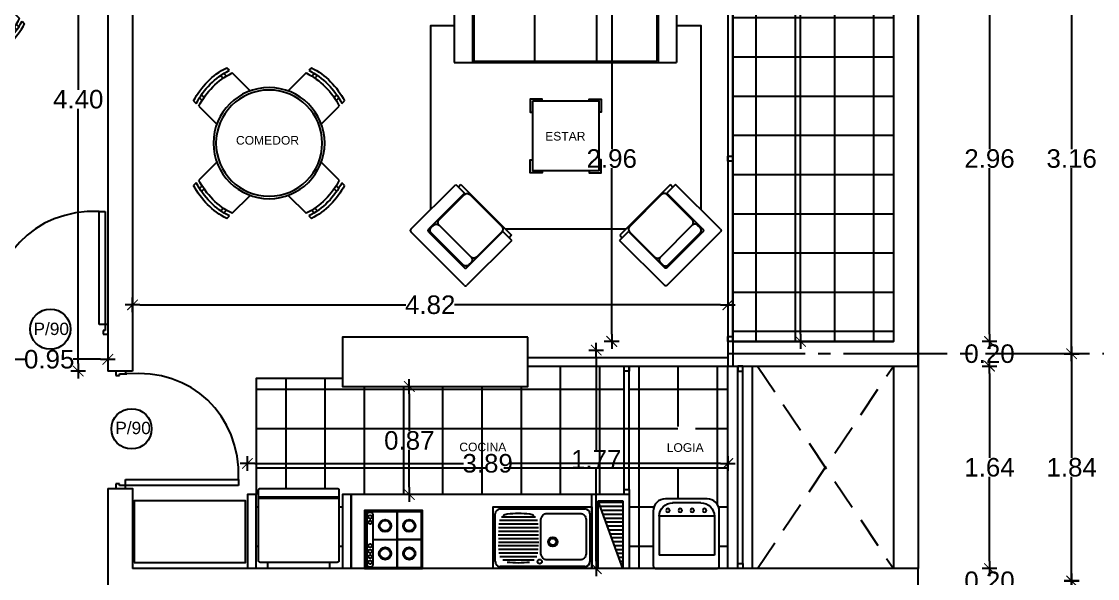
# Model space of a CAD drawing. Header units: millimetres. Extents: x 1217 to 2428, y 234 to 644.
# Drawn here: x 2359.74 to 2368.45, y 482.55 to 487.06 of the extents above; entities that cross this region are included whole.
import ezdxf

# ---------------------------------------------------------------- set-up
doc = ezdxf.new("R2010")
doc.units = ezdxf.units.MM
doc.linetypes.add('ACAD_ISO04W100', pattern=[30, 24, -3, 0, -3])
doc.linetypes.add('HIDDEN2', pattern=[0.1875, 0.125, -0.0625])
doc.layers.get('0').update_dxf_attribs({"lineweight": 5})
for name, color, linetype in [('0.1', 251, 'Continuous'), ('0.2', 2, 'Continuous'), ('0.3', 6, 'Continuous'), ('ARTEFACTOS', 4, 'Continuous'), ('COTAS', 252, 'Continuous'), ('COTAS INTERIORES', 3, 'Continuous'), ('Ejes', 8, 'Continuous'), ('Muebles', 8, 'Continuous'), ('MURO', 5, 'Continuous'), ('muros', 7, 'Continuous'), ('PUERTAS', 2, 'Continuous'), ('SHAFT', 3, 'Continuous'), ('SUPF', 171, 'Continuous'), ('Tabiques', 4, 'Continuous'), ('Texto', 1, 'Continuous')]:
    doc.layers.add(name, color=color, linetype=linetype)
doc.styles.add('INTERARQ', font='arial.ttf')
doc.styles.get("Standard").update_dxf_attribs({"font": 'arial.ttf'})
doc.dimstyles.new('ESCALA_1-50', dxfattribs={"dimtxt": 0.15, "dimasz": 0.06, "dimexe": 0.18, "dimexo": 0.0625, "dimgap": 0, "dimtad": 0, "dimtih": 1, "dimtoh": 1, "dimzin": 0, "dimdsep": 46, "dimtxsty": 'INTERARQ', "dimblk": 'DIMTICK', "dimcen": 0, "dimse1": 1, "dimse2": 1, "dimclrd": 256, "dimclre": 1, "dimclrt": 2, "dimadec": 0, "dimazin": 0, "dimtfac": 4.5, "dimtofl": 0, "dimtmove": 2, "dimatfit": 3, "dimldrblk": 'DIMTICK', "dimfxl": 1, "dimtolj": 1, "dimtzin": 0, "dimarcsym": 0})

# ---------------------------------------------------------------- blocks, each defined once
blk = doc.blocks.new('com')
at = {"layer": '0.1'}
for p, q in [((-0.3421, 0.6108), (-0.3209, 0.5896)), ((0.3209, 0.5896), (0.3421, 0.6108)), ((-0.3917, 0.5473), (-0.3705, 0.526)), ((-0.3449, 0.5429), (-0.3661, 0.5641)), ((-0.2997, 0.5684), (-0.1541, 0.4228)), ((0.1541, 0.4228), (0.2997, 0.5684)), ((0.3449, 0.5429), (0.3661, 0.5641)), ((0.3917, 0.5473), (0.3705, 0.526)), ((-0.5429, 0.3449), (-0.5641, 0.3661)), ((-0.5473, 0.3917), (-0.526, 0.3705)), ((0.5473, 0.3917), (0.526, 0.3705)), ((0.5429, 0.3449), (0.5641, 0.3661)), ((-0.5896, 0.3209), (-0.6108, 0.3421)), ((-0.4228, 0.1541), (-0.5684, 0.2997)), ((0.5684, 0.2997), (0.4228, 0.1541)), ((0.6108, 0.3421), (0.5896, 0.3209)), ((-0.5684, -0.2997), (-0.4228, -0.1541)), ((0.4228, -0.1541), (0.5684, -0.2997)), ((-0.6108, -0.3421), (-0.5896, -0.3209)), ((-0.5429, -0.3449), (-0.5641, -0.3661)), ((0.5429, -0.3449), (0.5641, -0.3661)), ((0.5896, -0.3209), (0.6108, -0.3421)), ((-0.5473, -0.3917), (-0.526, -0.3705)), ((-0.1541, -0.4228), (-0.2997, -0.5684)), ((0.2997, -0.5684), (0.1541, -0.4228)), ((0.5473, -0.3917), (0.526, -0.3705)), ((-0.3917, -0.5473), (-0.3705, -0.526)), ((-0.3449, -0.5429), (-0.3661, -0.5641)), ((-0.3209, -0.5896), (-0.3421, -0.6108)), ((0.3421, -0.6108), (0.3209, -0.5896)), ((0.3449, -0.5429), (0.3661, -0.5641)), ((0.3917, -0.5473), (0.3705, -0.526))]:
    blk.add_line(p, q, dxfattribs=at)
for radius in [0.45, 0.43]:
    blk.add_circle((0, 0), radius, dxfattribs=at)
for centre, start, end in [((-0.0616, 0.0616), 117.05475, 152.94525), ((0.0616, 0.0616), 27.05475, 62.94525), ((-0.0404, 0.0404), 117.05475, 152.94525), ((-0.0192, 0.0192), 117.05475, 152.94525), ((0.0192, 0.0192), 27.05475, 62.94525), ((0.0404, 0.0404), 27.05475, 62.94525), ((-0.0616, -0.0616), 207.05475, 242.94525), ((-0.0404, -0.0404), 207.05475, 242.94525), ((-0.0192, -0.0192), 207.05475, 242.94525), ((0.0192, -0.0192), 297.05475, 332.94525), ((0.0404, -0.0404), 297.05475, 332.94525), ((0.0616, -0.0616), 297.05475, 332.94525)]:
    blk.add_arc(centre, 0.6167, start, end, dxfattribs=at)
blk = doc.blocks.new('sillon 150')
at = {"layer": 'ARTEFACTOS'}
for p, q in [((1.151, 0.05), (-0.651, 0.05)), ((-0.651, 0.05), (-0.651, -0.6515)), ((1.151, 0.05), (1.151, -0.6515)), ((1.001, -0.1), (-0.501, -0.1)), ((-0.501, -0.1), (-0.501, -0.6515)), ((-0.501, -0.1098), (-0.501, -0.1098)), ((-0.491, -0.11), (0.991, -0.1103)), ((-0.491, -0.11), (-0.491, -0.6415)), ((0.001, -0.1), (0.001, -0.6515)), ((0.501, -0.1), (0.501, -0.6515)), ((0.991, -0.1103), (0.991, -0.6415)), ((1.001, -0.1), (1.001, -0.6515)), ((-0.651, -0.6515), (-0.501, -0.6515)), ((-0.501, -0.6515), (1.001, -0.6515)), ((-0.491, -0.6415), (0.991, -0.6415)), ((1.001, -0.6515), (1.151, -0.6515))]:
    blk.add_line(p, q, dxfattribs=at)
blk = doc.blocks.new('mesa centro')
at = {"layer": 'ARTEFACTOS'}
for points in [[(-0.1893, 0), (-0.1893, 0.0182), (-0.2877, 0.0182), (-0.2877, -0.0873), (-0.27, -0.0873)], [(0.1893, 0), (0.1893, 0.0182), (0.2877, 0.0182), (0.2877, -0.0873), (0.27, -0.0873)], [(-0.1893, -0.56), (-0.1893, -0.5782), (-0.2877, -0.5782), (-0.2877, -0.4727), (-0.27, -0.4727)], [(0.1893, -0.56), (0.1893, -0.5782), (0.2877, -0.5782), (0.2877, -0.4727), (0.27, -0.4727)]]:
    blk.add_lwpolyline(points, dxfattribs=at)
blk.add_lwpolyline([(-0.27, 0), (-0.27, -0.56), (0.27, -0.56), (0.27, 0)], close=True, dxfattribs=at)
blk = doc.blocks.new('sillon')
at = {"layer": 'ARTEFACTOS'}
for p, q in [((-0.8112, 0.1216), (-0.2912, 0.4426)), ((-0.2702, 0.4376), (0, 0)), ((-0.3242, 0.3032), (-0.6718, 0.0886)), ((-0.0862, -0.0532), (-0.3031, 0.2982)), ((-0.5461, -0.3371), (-0.8162, 0.1006)), ((-0.6768, 0.0676), (-0.4598, -0.2839)), ((0, 0), (-0.0862, -0.0532)), ((-0.0115, -0.0396), (-0.5055, -0.3445)), ((-0.0115, -0.0396), (-0.026, -0.0161)), ((-0.5461, -0.3371), (-0.4598, -0.2839)), ((-0.5055, -0.3445), (-0.52, -0.321))]:
    blk.add_line(p, q, dxfattribs=at)
for points in [[(-0.6488, 0.0911), (-0.3377, 0.2831, -0.414214), (-0.2956, 0.2731), (-0.2809, 0.2494, -0.414214), (-0.2909, 0.2073), (-0.602, 0.0153, -0.414214), (-0.6441, 0.0252), (-0.6588, 0.0489, -0.414214)], [(-0.6019, 0.015), (-0.2908, 0.2071, -0.414214), (-0.2487, 0.1971), (-0.0964, -0.0496, -0.414214), (-0.1063, -0.0917), (-0.4174, -0.2837, -0.414214), (-0.4596, -0.2738), (-0.6118, -0.0271, -0.414214)]]:
    blk.add_lwpolyline(points, format="xyb", close=True, dxfattribs=at)
for centre, start, end in [((-0.2832, 0.4296), 31.68662, 121.68662), ((-0.3162, 0.2902), 31.68662, 121.68662), ((-0.8032, 0.1086), 121.68662, 211.68662), ((-0.6637, 0.0756), 121.68662, 211.68662)]:
    blk.add_arc(centre, 0.0153, start, end, dxfattribs=at)
blk = doc.blocks.new('LAVPLATO')
at = {"layer": 'ARTEFACTOS'}
for p, q in [((-0.383, -0.443), (-0.383, -0.057)), ((-0.343, -0.017), (0.343, -0.017)), ((0.0694, -0.0675), (0.3226, -0.0675)), ((0.383, -0.057), (0.383, -0.443)), ((0.0357, -0.1545), (0.3563, -0.1545)), ((0.0387, -0.1255), (0.3533, -0.1255)), ((0.0458, -0.0965), (0.3462, -0.0965)), ((0.0315, -0.2115), (0.3574, -0.2115)), ((0.0319, -0.2415), (0.3578, -0.2415)), ((0.0338, -0.1835), (0.3582, -0.1835)), ((0.0323, -0.2715), (0.3582, -0.2715)), ((0.0327, -0.3015), (0.3578, -0.3015)), ((0.0342, -0.3305), (0.3563, -0.3305)), ((0.0342, -0.3305), (0.3563, -0.3305)), ((0.0369, -0.3595), (0.3536, -0.3595)), ((0.0369, -0.3595), (0.3536, -0.3595)), ((0.0416, -0.3885), (0.3489, -0.3885)), ((0.0586, -0.4175), (0.3319, -0.4175)), ((0.343, -0.483), (-0.343, -0.483))]:
    blk.add_line(p, q, dxfattribs=at)
blk.add_lwpolyline([(-0.4, 0), (0.4, 0), (0.4, -0.5), (-0.4, -0.5)], close=True, dxfattribs=at)
blk.add_lwpolyline([(-0.302, -0.0709), (-0.037, -0.0709, -0.414214), (0.013, -0.1209), (0.013, -0.3965, -0.414214), (-0.037, -0.4465), (-0.302, -0.4465, -0.414214), (-0.352, -0.3965), (-0.352, -0.1209, -0.414214)], format="xyb", close=True, dxfattribs=at)
for centre, radius in [((0.023, -0.057), 0.0175), ((-0.082, -0.2175), 0.038), ((-0.082, -0.2175), 0.0275)]:
    blk.add_circle(centre, radius, dxfattribs=at)
for centre, radius, start, end in [((-0.343, -0.057), 0.04, 90, 180), ((0.196, -0.7978), 0.75, 83.02075, 96.97925), ((0.343, -0.057), 0.04, 360, 90), ((0.1132, -0.3662), 0.075, 233.56948, 263.02075), ((0.2773, -0.3662), 0.075, 276.97925, 306.43052), ((-0.343, -0.443), 0.04, 180, 270), ((0.1952, 0.3038), 0.75, 263.02075, 276.97925), ((0.343, -0.443), 0.04, 270, 360)]:
    blk.add_arc(centre, radius, start, end, dxfattribs=at)
blk = doc.blocks.new('REFRI')
at = {"layer": 'ARTEFACTOS'}
for p, q in [((-0.58, -0.325), (-0.58, 0.325)), ((-0.57, -0.325), (-0.57, 0.325))]:
    blk.add_line(p, q, dxfattribs=at)
blk.add_lwpolyline([(-0.6368, 0.325), (-0.0632, 0.325, -0.414214), (-0.05, 0.3118), (-0.05, -0.3118, -0.414214), (-0.0632, -0.325), (-0.6368, -0.325, -0.414214), (-0.65, -0.3118), (-0.65, 0.3118, -0.414214)], format="xyb", close=True, dxfattribs=at)
blk.add_lwpolyline([(-0.05, 0.25), (0, 0.25), (0, -0.25), (-0.05, -0.25)], dxfattribs=at)
blk = doc.blocks.new('Lavadora-01')
at = {"layer": 'ARTEFACTOS'}
for p, q in [((14.96, 75.52), (38.24, 75.52)), ((4.05, 64.69), (49, 64.69)), ((4.05, 64.69), (4.05, 32.76)), ((49, 64.69), (49, 32.76)), ((4.05, 32.76), (49, 32.76))]:
    blk.add_line(p, q, dxfattribs=at)
blk.add_lwpolyline([(51.5, 21.86), (2.5, 21.86, -0.414214), (0, 24.36), (0, 68.86, -0.414214), (10, 78.86), (44, 78.86, -0.414214), (54, 68.86), (54, 24.36, -0.414214)], format="xyb", close=True, dxfattribs=at)
for centre in [(12.06, 69.36), (22.06, 69.36), (31.94, 69.36), (41.94, 69.36)]:
    blk.add_circle(centre, 1.5, dxfattribs=at)
for centre, start, end in [((14.89, 64.69), 89.59503, 180), ((38.16, 64.69), 0, 90.40497)]:
    blk.add_arc(centre, 10.84, start, end, dxfattribs=at)
blk = doc.blocks.new('encimera')
at = {"layer": 'ARTEFACTOS'}
for p, q in [((-0.2794, -0.225), (-0.2794, 0.225)), ((-0.2794, 0.225), (-0.2794, -0.225)), ((-0.4746, 0), (-0.0841, 0)), ((-0.0841, 0), (-0.2794, 0))]:
    blk.add_line(p, q, dxfattribs=at)
for points in [[(-0.5441, -0.235), (-0.0741, -0.235), (-0.0741, 0.235), (-0.5441, 0.235)], [(-0.5341, -0.225), (-0.0841, -0.225), (-0.0841, 0.225), (-0.5341, 0.225)]]:
    blk.add_lwpolyline(points, close=True, dxfattribs=at)
blk.add_lwpolyline([(-0.5076, -0.22), (-0.4912, -0.22, 0.414214), (-0.4746, -0.2035), (-0.4746, 0.2035, 0.414214), (-0.4912, 0.22), (-0.5076, 0.22, 0.414214), (-0.5241, 0.2035), (-0.5241, -0.2035, 0.414214)], format="xyb", close=True, dxfattribs=at)
for centre, radius in [((-0.4996, 0.1843), 0.0148), ((-0.4996, 0.1401), 0.0148), ((-0.377, 0.1125), 0.05), ((-0.377, 0.1125), 0.0424), ((-0.1818, 0.1125), 0.05), ((-0.1818, 0.1125), 0.0424), ((-0.4996, -0.0499), 0.0148), ((-0.4996, -0.0942), 0.0148), ((-0.377, -0.1125), 0.05), ((-0.377, -0.1125), 0.0424), ((-0.1818, -0.1125), 0.05), ((-0.1818, -0.1125), 0.0424), ((-0.4996, -0.1385), 0.0148), ((-0.4996, -0.1828), 0.0148)]:
    blk.add_circle(centre, radius, dxfattribs=at)
blk = doc.blocks.new('FGFGFGFG')
at = {"layer": 'PUERTAS'}
for p, q in [((381629.7039, 7752655.4584), (381629.6607, 7752655.4584)), ((381629.6607, 7752655.4584), (381629.6608, 7752654.6488)), ((381629.704, 7752654.638), (381629.7039, 7752655.4584)), ((381629.6406, 7752654.638), (381629.6608, 7752654.638)), ((381629.6608, 7752654.6488), (381629.6608, 7752654.5949)), ((381629.6608, 7752654.638), (381629.704, 7752654.638)), ((381630.4704, 7752654.5949), (381630.4704, 7752654.6488)), ((381630.4906, 7752654.638), (381630.4704, 7752654.638)), ((381629.6742, 7752654.568), (381629.6406, 7752654.568)), ((381629.6608, 7752654.5949), (381629.6742, 7752654.5949)), ((381629.6742, 7752654.5949), (381629.6742, 7752654.568)), ((381630.4569, 7752654.5949), (381630.4704, 7752654.5949)), ((381630.4569, 7752654.568), (381630.4569, 7752654.5949)), ((381630.4906, 7752654.568), (381630.4569, 7752654.568))]:
    blk.add_line(p, q, dxfattribs=at)
at = {"layer": 'PUERTAS', "extrusion": (0, 0, -1)}
blk.add_ellipse((381629.5735, 7752654.5673), major_axis=(0.7057, 0.6681), ratio=0.836444, start_param=-0.755704, end_param=0.755704, dxfattribs=at)
blk = doc.blocks.new('DIMTICK')
at = {"color": 1}
for p, q in [((-1, 0), (1, 0)), ((0, 1), (0, -1))]:
    blk.add_line(p, q, dxfattribs=at)
at = {"color": 3, "const_width": 0.141}
blk.add_lwpolyline([(0.71, 0.71), (-0.71, -0.71)], dxfattribs=at)
blk = doc.blocks.new('*D595')
at = {"layer": 'COTAS', "lineweight": -2, "ltscale": 3, "transparency": 16777216}
for p, q in [((2367.5764, 482.6882), (2367.5764, 482.7482)), ((2367.5764, 482.3691), (2367.5764, 482.3091))]:
    blk.add_line(p, q, dxfattribs=at)
at = {"layer": 'Defpoints', "color": 0, "ltscale": 3, "transparency": 16777216}
for p in [(2366.9993, 482.6282), (2367.5764, 482.6282), (2366.7993, 482.4291)]:
    blk.add_point(p, dxfattribs=at)
at = {"layer": 'COTAS', "lineweight": -2, "ltscale": 3, "transparency": 16777216, "xscale": 0.06, "yscale": 0.06, "zscale": 0.06}
for p, rotation in [((2367.5764, 482.6282), 270), ((2367.5764, 482.4291), 90)]:
    blk.add_blockref('DIMTICK', p, dxfattribs=dict(at, rotation=rotation))
at = {"layer": 'COTAS', "color": 2, "ltscale": 3, "transparency": 16777216, "insert": (2367.5764, 482.5287), "char_height": 0.15, "attachment_point": 5, "style": 'INTERARQ'}
blk.add_mtext('\\A1;0.20', dxfattribs=at)
blk = doc.blocks.new('*D323')
at = {"layer": 'COTAS', "lineweight": -2, "ltscale": 3, "transparency": 16777216}
for p, q in [((2367.5764, 484.2077), (2367.5764, 483.5245)), ((2367.5764, 482.6882), (2367.5764, 483.3713))]:
    blk.add_line(p, q, dxfattribs=at)
at = {"layer": 'Defpoints', "color": 0, "ltscale": 3, "transparency": 16777216}
for p in [(2366.7984, 484.2677, 0), (2367.5764, 484.2677), (2366.9993, 482.6282)]:
    blk.add_point(p, dxfattribs=at)
at = {"layer": 'COTAS', "lineweight": -2, "ltscale": 3, "transparency": 16777216, "xscale": 0.06, "yscale": 0.06, "zscale": 0.06}
for p, rotation in [((2367.5764, 484.2677), 90), ((2367.5764, 482.6282), 270)]:
    blk.add_blockref('DIMTICK', p, dxfattribs=dict(at, rotation=rotation))
at = {"layer": 'COTAS', "color": 2, "ltscale": 3, "transparency": 16777216, "insert": (2367.5764, 483.4479), "char_height": 0.15, "attachment_point": 5, "style": 'INTERARQ'}
blk.add_mtext('\\A1;1.64', dxfattribs=at)
blk = doc.blocks.new('*D596')
at = {"layer": 'COTAS', "lineweight": -2, "ltscale": 3, "transparency": 16777216}
for p, q in [((2367.5764, 484.5277), (2367.5764, 484.5877)), ((2367.5764, 484.2077), (2367.5764, 484.1477))]:
    blk.add_line(p, q, dxfattribs=at)
at = {"layer": 'Defpoints', "color": 0, "ltscale": 3, "transparency": 16777216}
for p in [(2366.7984, 484.4677), (2367.5764, 484.4677), (2366.7984, 484.2677, 0)]:
    blk.add_point(p, dxfattribs=at)
at = {"layer": 'COTAS', "lineweight": -2, "ltscale": 3, "transparency": 16777216, "xscale": 0.06, "yscale": 0.06, "zscale": 0.06}
for p, rotation in [((2367.5764, 484.4677), 270), ((2367.5764, 484.2677), 90)]:
    blk.add_blockref('DIMTICK', p, dxfattribs=dict(at, rotation=rotation))
at = {"layer": 'COTAS', "color": 2, "ltscale": 3, "transparency": 16777216, "insert": (2367.5764, 484.3677), "char_height": 0.15, "attachment_point": 5, "style": 'INTERARQ'}
blk.add_mtext('\\A1;0.20', dxfattribs=at)
blk = doc.blocks.new('*D597')
at = {"layer": 'COTAS', "lineweight": -2, "ltscale": 3, "transparency": 16777216}
for p, q in [((2367.5764, 487.3681), (2367.5764, 486.0245)), ((2367.5764, 484.5277), (2367.5764, 485.8713))]:
    blk.add_line(p, q, dxfattribs=at)
at = {"layer": 'Defpoints', "color": 0, "ltscale": 3, "transparency": 16777216}
for p in [(2365.3104, 487.4281, 0), (2367.5764, 487.4281), (2366.7984, 484.4677)]:
    blk.add_point(p, dxfattribs=at)
at = {"layer": 'COTAS', "lineweight": -2, "ltscale": 3, "transparency": 16777216, "xscale": 0.06, "yscale": 0.06, "zscale": 0.06}
for p, rotation in [((2367.5764, 487.4281), 90), ((2367.5764, 484.4677), 270)]:
    blk.add_blockref('DIMTICK', p, dxfattribs=dict(at, rotation=rotation))
at = {"layer": 'COTAS', "color": 2, "ltscale": 3, "transparency": 16777216, "insert": (2367.5764, 485.9479), "char_height": 0.15, "attachment_point": 5, "style": 'INTERARQ'}
blk.add_mtext('\\A1;2.96', dxfattribs=at)
blk = doc.blocks.new('*D615')
at = {"layer": 'COTAS', "lineweight": -2, "ltscale": 3, "transparency": 16777216}
for p, q in [((2368.2415, 482.4681), (2368.2415, 481.1547)), ((2368.2415, 479.6882), (2368.2415, 481.0016))]:
    blk.add_line(p, q, dxfattribs=at)
at = {"layer": 'Defpoints', "color": 0, "ltscale": 3, "transparency": 16777216}
for p in [(2368.1458, 482.5281, 0), (2368.2415, 482.5281), (2366.9993, 479.6282)]:
    blk.add_point(p, dxfattribs=at)
at = {"layer": 'COTAS', "lineweight": -2, "ltscale": 3, "transparency": 16777216, "xscale": 0.06, "yscale": 0.06, "zscale": 0.06}
for p, rotation in [((2368.2415, 482.5281), 90), ((2368.2415, 479.6282), 270)]:
    blk.add_blockref('DIMTICK', p, dxfattribs=dict(at, rotation=rotation))
at = {"layer": 'COTAS', "color": 2, "ltscale": 3, "transparency": 16777216, "insert": (2368.2415, 481.0781), "char_height": 0.15, "attachment_point": 5, "style": 'INTERARQ'}
blk.add_mtext('\\A1;2.90', dxfattribs=at)
blk = doc.blocks.new('*D616')
at = {"layer": 'COTAS', "lineweight": -2, "ltscale": 3, "transparency": 16777216}
for p, q in [((2368.2415, 484.3077), (2368.2415, 483.5245)), ((2368.2415, 482.5881), (2368.2415, 483.3713))]:
    blk.add_line(p, q, dxfattribs=at)
at = {"layer": 'Defpoints', "color": 0, "ltscale": 3, "transparency": 16777216}
for p in [(2366.9983, 484.3677), (2368.2415, 484.3677), (2368.1458, 482.5281, 0)]:
    blk.add_point(p, dxfattribs=at)
at = {"layer": 'COTAS', "lineweight": -2, "ltscale": 3, "transparency": 16777216, "xscale": 0.06, "yscale": 0.06, "zscale": 0.06}
for p, rotation in [((2368.2415, 484.3677), 90), ((2368.2415, 482.5281), 270)]:
    blk.add_blockref('DIMTICK', p, dxfattribs=dict(at, rotation=rotation))
at = {"layer": 'COTAS', "color": 2, "ltscale": 3, "transparency": 16777216, "insert": (2368.2415, 483.4479), "char_height": 0.15, "attachment_point": 5, "style": 'INTERARQ'}
blk.add_mtext('\\A1;1.84', dxfattribs=at)
blk = doc.blocks.new('*D617')
at = {"layer": 'COTAS', "lineweight": -2, "ltscale": 3, "transparency": 16777216}
for p, q in [((2368.2415, 487.4681), (2368.2415, 486.0245)), ((2368.2415, 484.4277), (2368.2415, 485.8713))]:
    blk.add_line(p, q, dxfattribs=at)
at = {"layer": 'Defpoints', "color": 0, "ltscale": 3, "transparency": 16777216}
for p in [(2366.9983, 487.5281), (2368.2415, 487.5281), (2366.9983, 484.3677)]:
    blk.add_point(p, dxfattribs=at)
at = {"layer": 'COTAS', "lineweight": -2, "ltscale": 3, "transparency": 16777216, "xscale": 0.06, "yscale": 0.06, "zscale": 0.06}
for p, rotation in [((2368.2415, 487.5281), 90), ((2368.2415, 484.3677), 270)]:
    blk.add_blockref('DIMTICK', p, dxfattribs=dict(at, rotation=rotation))
at = {"layer": 'COTAS', "color": 2, "ltscale": 3, "transparency": 16777216, "insert": (2368.2415, 485.9479), "char_height": 0.15, "attachment_point": 5, "style": 'INTERARQ'}
blk.add_mtext('\\A1;3.16', dxfattribs=at)
blk = doc.blocks.new('*D329')
at = {"layer": 'COTAS', "lineweight": -2, "ltscale": 3, "transparency": 16777216}
for p, q in [((2368.8564, 495.1033), (2368.8564, 478.9229)), ((2368.8564, 462.5893), (2368.8564, 478.7696))]:
    blk.add_line(p, q, dxfattribs=at)
at = {"layer": 'Defpoints', "color": 0, "ltscale": 3, "transparency": 16777216}
for p in [(2364.1135, 495.1633, 0), (2368.8564, 495.1633), (2364.1135, 462.5293, 0)]:
    blk.add_point(p, dxfattribs=at)
at = {"layer": 'COTAS', "lineweight": -2, "ltscale": 3, "transparency": 16777216, "xscale": 0.06, "yscale": 0.06, "zscale": 0.06}
for p, rotation in [((2368.8564, 495.1633), 90), ((2368.8564, 462.5293), 270)]:
    blk.add_blockref('DIMTICK', p, dxfattribs=dict(at, rotation=rotation))
at = {"layer": 'COTAS', "color": 2, "ltscale": 3, "transparency": 16777216, "insert": (2368.8564, 478.8463), "char_height": 0.15, "attachment_point": 5, "style": 'INTERARQ'}
blk.add_mtext('\\A1;32.63', dxfattribs=at)
blk = doc.blocks.new('*D348')
at = {"layer": 'COTAS INTERIORES', "lineweight": -2, "ltscale": 3, "transparency": 16777216}
for p, q in [((2359.5494, 484.3228), (2359.769, 484.3228)), ((2360.3794, 484.3228), (2360.1598, 484.3228))]:
    blk.add_line(p, q, dxfattribs=at)
at = {"layer": 'Defpoints', "color": 0, "ltscale": 3, "transparency": 16777216}
for p in [(2359.4894, 484.5057, 0), (2360.4394, 484.3228), (2360.4394, 484.2281)]:
    blk.add_point(p, dxfattribs=at)
at = {"layer": 'COTAS INTERIORES', "lineweight": -2, "ltscale": 3, "transparency": 16777216, "xscale": 0.06, "yscale": 0.06, "zscale": 0.06, "rotation": 180}
blk.add_blockref('DIMTICK', (2359.4894, 484.3228), dxfattribs=at)
at = {"layer": 'COTAS INTERIORES', "lineweight": -2, "ltscale": 3, "transparency": 16777216, "xscale": 0.06, "yscale": 0.06, "zscale": 0.06}
blk.add_blockref('DIMTICK', (2360.4394, 484.3228), dxfattribs=at)
at = {"layer": 'COTAS INTERIORES', "color": 2, "ltscale": 3, "transparency": 16777216, "insert": (2359.9644, 484.3228), "char_height": 0.15, "attachment_point": 5, "style": 'INTERARQ'}
blk.add_mtext('\\A1;0.95', dxfattribs=at)
blk = doc.blocks.new('*D349')
at = {"layer": 'COTAS INTERIORES', "lineweight": -2, "ltscale": 3, "transparency": 16777216}
for p, q in [((2360.1997, 488.5685), (2360.1997, 486.5049)), ((2360.1997, 484.2881), (2360.1997, 486.3517))]:
    blk.add_line(p, q, dxfattribs=at)
at = {"layer": 'Defpoints', "color": 0, "ltscale": 3, "transparency": 16777216}
for p in [(2360.4394, 488.6285, 0), (2360.1997, 484.2281), (2360.4394, 484.2281, 0)]:
    blk.add_point(p, dxfattribs=at)
at = {"layer": 'COTAS INTERIORES', "lineweight": -2, "ltscale": 3, "transparency": 16777216, "xscale": 0.06, "yscale": 0.06, "zscale": 0.06}
for p, rotation in [((2360.1997, 488.6285), 90), ((2360.1997, 484.2281), 270)]:
    blk.add_blockref('DIMTICK', p, dxfattribs=dict(at, rotation=rotation))
at = {"layer": 'COTAS INTERIORES', "color": 2, "ltscale": 3, "transparency": 16777216, "insert": (2360.1997, 486.4283), "char_height": 0.15, "attachment_point": 5, "style": 'INTERARQ'}
blk.add_mtext('\\A1;4.40', dxfattribs=at)
blk = doc.blocks.new('*D372')
at = {"layer": 'COTAS INTERIORES', "lineweight": -2, "ltscale": 3, "transparency": 16777216}
for p, q in [((2364.5183, 487.3681), (2364.5183, 486.0245)), ((2364.5183, 484.5277), (2364.5183, 485.8713))]:
    blk.add_line(p, q, dxfattribs=at)
at = {"layer": 'Defpoints', "color": 0, "ltscale": 3, "transparency": 16777216}
for p in [(2362.6673, 487.4281, 0), (2364.5183, 484.4677), (2364.5453, 484.4677, 0)]:
    blk.add_point(p, dxfattribs=at)
at = {"layer": 'COTAS INTERIORES', "lineweight": -2, "ltscale": 3, "transparency": 16777216, "xscale": 0.06, "yscale": 0.06, "zscale": 0.06}
for p, rotation in [((2364.5183, 487.4281), 90), ((2364.5183, 484.4677), 270)]:
    blk.add_blockref('DIMTICK', p, dxfattribs=dict(at, rotation=rotation))
at = {"layer": 'COTAS INTERIORES', "color": 2, "ltscale": 3, "transparency": 16777216, "insert": (2364.5183, 485.9479), "char_height": 0.15, "attachment_point": 5, "style": 'INTERARQ'}
blk.add_mtext('\\A1;2.96', dxfattribs=at)
blk = doc.blocks.new('*D374')
at = {"layer": 'COTAS INTERIORES', "lineweight": -2, "ltscale": 3, "transparency": 16777216}
for p, q in [((2361.6294, 483.48), (2363.319, 483.48)), ((2365.3984, 483.48), (2363.7088, 483.48))]:
    blk.add_line(p, q, dxfattribs=at)
at = {"layer": 'Defpoints', "color": 0, "ltscale": 3, "transparency": 16777216}
for p in [(2365.4584, 483.48), (2365.4584, 483.324, 0), (2361.5694, 483.2278, 0)]:
    blk.add_point(p, dxfattribs=at)
at = {"layer": 'COTAS INTERIORES', "lineweight": -2, "ltscale": 3, "transparency": 16777216, "xscale": 0.06, "yscale": 0.06, "zscale": 0.06, "rotation": 180}
blk.add_blockref('DIMTICK', (2361.5694, 483.48), dxfattribs=at)
at = {"layer": 'COTAS INTERIORES', "lineweight": -2, "ltscale": 3, "transparency": 16777216, "xscale": 0.06, "yscale": 0.06, "zscale": 0.06}
blk.add_blockref('DIMTICK', (2365.4584, 483.48), dxfattribs=at)
at = {"layer": 'COTAS INTERIORES', "color": 2, "ltscale": 3, "transparency": 16777216, "insert": (2363.5139, 483.48), "char_height": 0.15, "attachment_point": 5, "style": 'INTERARQ'}
blk.add_mtext('\\A1;3.89', dxfattribs=at)
blk = doc.blocks.new('*D375')
at = {"layer": 'COTAS INTERIORES', "lineweight": -2, "ltscale": 3, "transparency": 16777216}
for p, q in [((2364.3927, 484.3377), (2364.3927, 483.5882)), ((2364.3927, 482.6881), (2364.3927, 483.4376))]:
    blk.add_line(p, q, dxfattribs=at)
at = {"layer": 'Defpoints', "color": 0, "ltscale": 3, "transparency": 16777216}
for p in [(2364.2096, 484.3977, 0), (2364.2096, 482.6281, 0), (2364.3927, 482.6281)]:
    blk.add_point(p, dxfattribs=at)
at = {"layer": 'COTAS INTERIORES', "lineweight": -2, "ltscale": 3, "transparency": 16777216, "xscale": 0.06, "yscale": 0.06, "zscale": 0.06}
for p, rotation in [((2364.3927, 484.3977), 90), ((2364.3927, 482.6281), 270)]:
    blk.add_blockref('DIMTICK', p, dxfattribs=dict(at, rotation=rotation))
at = {"layer": 'COTAS INTERIORES', "color": 2, "ltscale": 3, "transparency": 16777216, "insert": (2364.3927, 483.5129), "char_height": 0.15, "attachment_point": 5, "style": 'INTERARQ'}
blk.add_mtext('\\A1;1.77', dxfattribs=at)
blk = doc.blocks.new('*D376')
at = {"layer": 'COTAS INTERIORES', "lineweight": -2, "ltscale": 3, "transparency": 16777216}
for p, q in [((2362.8797, 484.0427), (2362.8797, 483.7419)), ((2362.8797, 483.2879), (2362.8797, 483.5887))]:
    blk.add_line(p, q, dxfattribs=at)
at = {"layer": 'Defpoints', "color": 0, "ltscale": 3, "transparency": 16777216}
for p in [(2362.9766, 484.1027, 0), (2362.8797, 483.2279), (2362.9336, 483.2279, 0)]:
    blk.add_point(p, dxfattribs=at)
at = {"layer": 'COTAS INTERIORES', "lineweight": -2, "ltscale": 3, "transparency": 16777216, "xscale": 0.06, "yscale": 0.06, "zscale": 0.06}
for p, rotation in [((2362.8797, 484.1027), 90), ((2362.8797, 483.2279), 270)]:
    blk.add_blockref('DIMTICK', p, dxfattribs=dict(at, rotation=rotation))
at = {"layer": 'COTAS INTERIORES', "color": 2, "ltscale": 3, "transparency": 16777216, "insert": (2362.8797, 483.6653), "char_height": 0.15, "attachment_point": 5, "style": 'INTERARQ'}
blk.add_mtext('\\A1;0.87', dxfattribs=at)
blk = doc.blocks.new('*D377')
at = {"layer": 'COTAS INTERIORES', "lineweight": -2, "ltscale": 3, "transparency": 16777216}
for p, q in [((2360.6994, 484.764), (2362.8518, 484.764)), ((2365.3984, 484.764), (2363.246, 484.764))]:
    blk.add_line(p, q, dxfattribs=at)
at = {"layer": 'Defpoints', "color": 0, "ltscale": 3, "transparency": 16777216}
for p in [(2360.6394, 484.9805, 0), (2365.4584, 484.8614, 0), (2365.4584, 484.764)]:
    blk.add_point(p, dxfattribs=at)
at = {"layer": 'COTAS INTERIORES', "lineweight": -2, "ltscale": 3, "transparency": 16777216, "xscale": 0.06, "yscale": 0.06, "zscale": 0.06, "rotation": 180}
blk.add_blockref('DIMTICK', (2360.6394, 484.764), dxfattribs=at)
at = {"layer": 'COTAS INTERIORES', "lineweight": -2, "ltscale": 3, "transparency": 16777216, "xscale": 0.06, "yscale": 0.06, "zscale": 0.06}
blk.add_blockref('DIMTICK', (2365.4584, 484.764), dxfattribs=at)
at = {"layer": 'COTAS INTERIORES', "color": 2, "ltscale": 3, "transparency": 16777216, "insert": (2363.0489, 484.764), "char_height": 0.15, "attachment_point": 5, "style": 'INTERARQ'}
blk.add_mtext('\\A1;4.82', dxfattribs=at)
blk = doc.blocks.new('*D383')
at = {"layer": 'COTAS INTERIORES', "lineweight": -2, "ltscale": 3, "transparency": 16777216}
for p, q in [((2366.0472, 491.2208), (2366.0472, 487.9508)), ((2366.0472, 484.5277), (2366.0472, 487.7977))]:
    blk.add_line(p, q, dxfattribs=at)
at = {"layer": 'Defpoints', "color": 0, "ltscale": 3, "transparency": 16777216}
for p in [(2366.0472, 491.2808), (2366.1155, 491.2808, 0), (2366.1484, 484.4677, 0)]:
    blk.add_point(p, dxfattribs=at)
at = {"layer": 'COTAS INTERIORES', "lineweight": -2, "ltscale": 3, "transparency": 16777216, "xscale": 0.06, "yscale": 0.06, "zscale": 0.06}
for p, rotation in [((2366.0472, 491.2808), 90), ((2366.0472, 484.4677), 270)]:
    blk.add_blockref('DIMTICK', p, dxfattribs=dict(at, rotation=rotation))
at = {"layer": 'COTAS INTERIORES', "color": 2, "ltscale": 3, "transparency": 16777216, "insert": (2366.0472, 487.8743), "char_height": 0.15, "attachment_point": 5, "style": 'INTERARQ'}
blk.add_mtext('\\A1;6.81', dxfattribs=at)

msp = doc.modelspace()

# ---------------------------------------------------------------- hatches: boundary and pattern name
at = {"layer": '0.1'}
h = msp.add_hatch(dxfattribs=at)
h.set_pattern_fill('NET', color=256, scale=0.099999, angle=-270, style=0)
h.set_pattern_definition([(90, (807.40966, -346.0244), (-0.31749764, 2e-16), []), (180, (807.40966, -346.0244), (-2e-16, -0.31749764), [])])
h.paths.add_polyline_path([(2365.49834, 491.28084), (2366.11548, 491.28084), (2366.79833, 490.598), (2366.79839, 484.46771), (2365.4984, 484.46769)])
h = msp.add_hatch(dxfattribs=at)
h.set_pattern_fill('NET', color=256, scale=0.099999, angle=-270, style=0)
h.set_pattern_definition([(90, (186.07077, -34.3936), (-0.31749764, 3e-16), []), (180, (186.07077, -34.3936), (-3e-16, -0.31749764), [])])
edge = h.paths.add_edge_path()
edge.add_line((2361.63937, 484.1677), (2362.33937, 484.1677))
edge.add_line((2362.33937, 484.1677), (2362.33937, 484.10271))
edge.add_line((2362.33937, 484.10271), (2363.83936, 484.1027))
edge.add_line((2363.83936, 484.1027), (2363.83936, 484.2677))
edge.add_line((2363.83936, 484.2677), (2364.61843, 484.2677))
edge.add_line((2364.61843, 484.2677), (2364.61844, 484.0777))
edge.add_line((2364.61844, 484.0777), (2364.65844, 484.0777))
edge.add_line((2364.65844, 484.0777), (2364.65844, 484.2677))
edge.add_line((2364.65844, 484.2677), (2365.4584, 484.2677))
edge.add_line((2365.4584, 484.2677), (2365.45841, 483.22785))
edge.add_line((2365.45841, 483.22785), (2365.45839, 483.22785))
edge.add_line((2365.45839, 483.22785), (2365.4584, 482.62816))
edge.add_line((2365.4584, 482.62816), (2365.36443, 482.62819))
edge.add_arc((2365.36443, 482.65297), 0.02478, 270.000033, 360)
edge.add_line((2365.38921, 482.65297), (2365.38921, 483.09409))
edge.add_arc((2365.29008, 483.09409), 0.09913, 0, 90)
edge.add_line((2365.29008, 483.19322), (2364.95304, 483.19322))
edge.add_arc((2364.95304, 483.09409), 0.09913, 90, 180)
edge.add_line((2364.85391, 483.09409), (2364.85391, 482.65297))
edge.add_arc((2364.87869, 482.65297), 0.02478, 180, 267.862581)
edge.add_line((2364.87777, 482.6282), (2364.65844, 482.6282))
edge.add_line((2364.65844, 482.6282), (2364.65844, 483.22786))
edge.add_line((2364.65844, 483.22786), (2364.65844, 483.26786))
edge.add_line((2364.65844, 483.26786), (2364.61844, 483.26786))
edge.add_line((2364.61844, 483.26786), (2364.61844, 483.22786))
edge.add_line((2364.61844, 483.22786), (2364.40852, 483.22786))
edge.add_line((2364.40852, 483.22786), (2362.33937, 483.22786))
edge.add_line((2362.33937, 483.22786), (2362.33937, 482.6282))
edge.add_line((2362.33937, 482.6282), (2362.23445, 482.6282))
edge.add_line((2362.23445, 482.6282), (2362.23445, 482.67817))
edge.add_line((2362.23445, 482.67817), (2362.29629, 482.67817))
edge.add_arc((2362.29629, 482.69134), 0.01316, 270, 360)
edge.add_line((2362.30945, 482.69134), (2362.30945, 483.26501))
edge.add_arc((2362.29629, 483.26501), 0.01316, 0, 90)
edge.add_line((2362.29629, 483.27817), (2361.67262, 483.27817))
edge.add_arc((2361.67262, 483.26501), 0.01316, 90, 180)
edge.add_line((2361.65945, 483.26501), (2361.65945, 482.69134))
edge.add_arc((2361.67262, 482.69134), 0.01316, 180, 270)
edge.add_line((2361.67262, 482.67817), (2361.73445, 482.67817))
edge.add_line((2361.73445, 482.67817), (2361.73445, 482.62817))
edge.add_line((2361.73445, 482.62817), (2361.63937, 482.6282))
edge.add_line((2361.63937, 482.6282), (2361.63937, 483.22786))
edge.add_line((2361.63937, 483.22786), (2361.63937, 483.23563))
edge.add_line((2361.63937, 483.23563), (2361.63937, 484.1677))
h.paths.add_polyline_path([(2365.19692, 483.77978), (2365.19692, 483.44573), (2365.05267, 483.44573), (2365.05267, 483.77978)], flags=16)
h.paths.add_polyline_path([(2363.64568, 483.75438), (2363.64568, 483.33892), (2363.50144, 483.33892), (2363.50144, 483.75438)], flags=16)
at = {"layer": 'SHAFT', "linetype": 'ByBlock'}
h = msp.add_hatch(dxfattribs=at)
h.set_pattern_fill('ANSI31', color=256, scale=0.01, angle=-405, style=0)
h.set_pattern_definition([(180, (7755646.826877, -381061.460158), (-6e-17, -0.03174976629765), [])])
h.paths.add_polyline_path([(2364.40852, 483.17804), (2364.60844, 482.62821), (2364.60844, 482.97725), (2364.60844, 483.17786)])

# ---------------------------------------------------------------- linework, layer by layer
at = {"ltscale": 3, "elevation": 0}
msp.add_lwpolyline([(2364.40852, 483.17804), (2364.60844, 483.17804), (2364.60844, 482.62821), (2364.40852, 482.62821)], close=True, dxfattribs=at)
at = {"layer": '0.1', "elevation": 0}
for points in [[(2365.49834, 491.28084), (2366.11548, 491.28084), (2366.79833, 490.598), (2366.79839, 484.46771), (2365.4984, 484.46769), (2365.49834, 491.28084)], [(2365.4584, 487.42813), (2365.4584, 484.46769)], [(2365.4984, 487.42813), (2365.4984, 484.46769)], [(2364.61844, 483.26786), (2364.61843, 484.2677)], [(2364.65844, 483.26786), (2364.65843, 484.2677)], [(2365.5384, 482.66816), (2365.53839, 484.26769)], [(2365.5784, 482.66816), (2365.57839, 484.26769)], [(2362.33937, 484.1677), (2361.63937, 484.1677), (2361.63937, 483.22786)]]:
    msp.add_lwpolyline(points, dxfattribs=at)
msp.add_lwpolyline([(2360.65298, 482.6782), (2361.55297, 482.6782), (2361.55297, 483.17786), (2360.65298, 483.17786)], close=True, dxfattribs=at)
at = {"layer": '0.2'}
for p, q in [((2366.99832, 490.68085, 0), (2366.99832, 482.62816, 0)), ((2366.79833, 490.598, 0), (2366.79839, 484.46771, 0)), ((2366.79839, 484.26771, 0), (2366.79841, 482.62816, 0))]:
    msp.add_line(p, q, dxfattribs=at)
at = {"layer": '0.2', "elevation": 0}
for points in [[(2365.4984, 485.92791), (2365.4584, 485.92791), (2365.4584, 485.96791), (2365.4984, 485.96791), (2365.4984, 485.92791)], [(2365.4984, 484.4677), (2365.4584, 484.4677), (2365.4584, 484.5077), (2365.4984, 484.5077), (2365.4984, 484.4677)], [(2365.4584, 484.46769), (2365.4584, 484.26769)], [(2365.4984, 484.46769), (2366.79839, 484.46771)], [(2364.65844, 484.2277), (2364.61844, 484.2277), (2364.61844, 484.2677), (2364.65844, 484.2677), (2364.65844, 484.2277)], [(2365.4584, 484.2677), (2366.99832, 484.2677)], [(2365.5784, 484.2677), (2365.5384, 484.2677), (2365.5384, 484.2277), (2365.5784, 484.2277), (2365.5784, 484.2677)], [(2364.65844, 483.22786), (2364.61844, 483.22786), (2364.61844, 483.26786), (2364.65844, 483.26786), (2364.65844, 483.22786)], [(2365.57839, 482.62816), (2365.53839, 482.62816), (2365.53839, 482.66816), (2365.57839, 482.66816), (2365.57839, 482.62816)]]:
    msp.add_lwpolyline(points, dxfattribs=at)
at = {"layer": '0.2', "color": 1, "elevation": 0}
for points in [[(2365.4584, 482.62816), (2365.4584, 484.2677)], [(2365.65835, 482.62816), (2365.65841, 484.26769)]]:
    msp.add_lwpolyline(points, dxfattribs=at)
at = {"layer": '0.3'}
for p, q in [((2364.35852, 482.62819, 0), (2364.35852, 483.22803, 0)), ((2364.40852, 482.62821, 0), (2364.40852, 483.17804, 0)), ((2364.60844, 483.17786, 0), (2364.60844, 482.62821, 0)), ((2364.65844, 483.22786, 0), (2364.65844, 482.62821, 0))]:
    msp.add_line(p, q, dxfattribs=at)
at = {"layer": '0.3', "elevation": 0}
for points in [[(2363.83936, 484.3377), (2365.4584, 484.33769)], [(2363.83936, 484.2677), (2363.83936, 484.3377)], [(2363.83936, 484.2677), (2365.4584, 484.26769)], [(2361.63937, 482.62816), (2361.63937, 483.22786), (2361.56937, 483.22786), (2361.56937, 482.62816)], [(2362.40937, 482.62816), (2362.40937, 483.22786), (2362.33937, 483.22786), (2362.33937, 482.62816)], [(2364.65844, 483.22786), (2364.35852, 483.22803)], [(2364.40852, 483.17804), (2364.60844, 483.17804)]]:
    msp.add_lwpolyline(points, dxfattribs=at)
at = {"layer": 'ARTEFACTOS', "elevation": 0}
for points in [[(2363.05351, 485.53772), (2363.05351, 487.02707), (2363.24172, 487.02707)], [(2365.04372, 487.02707), (2365.23924, 487.02707), (2365.23924, 485.53625)], [(2364.63407, 485.37708), (2363.65721, 485.37708)], [(2363.83936, 484.50271), (2362.33937, 484.50271), (2362.33937, 484.10271), (2363.83936, 484.1027), (2363.83936, 484.50271)], [(2364.35852, 483.22803), (2362.40937, 483.22786), (2362.40937, 482.6282)]]:
    msp.add_lwpolyline(points, dxfattribs=at)
at = {"layer": 'Ejes', "linetype": 'ACAD_ISO04W100', "ltscale": 0.035, "elevation": 0}
msp.add_lwpolyline([(2369.53492, 484.36769), (2365.4584, 484.36769)], dxfattribs=at)
at = {"layer": 'muros'}
for p, q in [((2360.63938, 488.82856, 0), (2360.63938, 484.22816, 0)), ((2360.43938, 488.62855, 0), (2360.43938, 484.22816, 0)), ((2364.92838, 482.62821, 0), (2360.63938, 482.62821, 0)), ((2366.99832, 482.62816, 0), (2360.63938, 482.62816, 0))]:
    msp.add_line(p, q, dxfattribs=at)
at = {"layer": 'muros', "elevation": 0}
for points in [[(2360.63938, 484.22816), (2360.43938, 484.22816)], [(2360.43938, 483.27817), (2360.63938, 483.27817), (2360.63938, 482.62816)], [(2360.43938, 483.27817), (2360.43938, 482.42914)], [(2366.7983, 477.89917), (2366.99832, 477.89917), (2366.99832, 482.62816)]]:
    msp.add_lwpolyline(points, dxfattribs=at)
at = {"layer": 'SHAFT', "linetype": 'ByBlock', "elevation": 0}
msp.add_lwpolyline([(2364.60844, 482.62821), (2364.40852, 483.17804)], dxfattribs=at)
at = {"layer": 'SUPF', "ltscale": 3, "elevation": 0}
msp.add_lwpolyline([(2366.1284, 484.2677), (2366.99832, 484.2677), (2366.99832, 490.68085), (2366.19833, 491.48084), (2365.49834, 491.48084), (2365.4984, 484.2677), (2366.1284, 484.2677)], dxfattribs=at)
at = {"layer": 'Tabiques', "color": 8, "linetype": 'HIDDEN2', "ltscale": 2, "elevation": 0}
for points in [[(2365.69835, 482.62817), (2366.79839, 484.26771)], [(2365.6984, 484.26769), (2366.79841, 482.62816)]]:
    msp.add_lwpolyline(points, dxfattribs=at)
at = {"layer": 'Texto'}
for centre in [(2359.97348, 484.56712, 0), (2360.63089, 483.76025, 0)]:
    msp.add_circle(centre, 0.16297, dxfattribs=at)

# ---------------------------------------------------------------- block references
at = {"layer": 'ARTEFACTOS'}
for name, p, xscale, yscale, zscale, rotation in [('sillon 150', (2363.89271, 487.37812, 0), 0.9999925657630362, 0.9999925657630362, 0.9999925657630362, 0.001789082676736665), ('sillon', (2363.25548, 485.73969, 0), 0.9999925657630349, 0.9999925657630349, 0.9999925657630349, 103.3133800962737), ('sillon', (2365.0358, 485.73969, 0), -0.9999925657630354, 0.9999925657630349, 0.9999925657630349, 256.6866199037263)]:
    msp.add_blockref(name, p, dxfattribs=dict(at, xscale=xscale, yscale=yscale, zscale=zscale, rotation=rotation))
at = {"layer": 'ARTEFACTOS', "xscale": 0.9999925657630349, "yscale": 0.9999925657630349, "zscale": 0.9999925657630349}
for name, p in [('mesa centro', (2364.14564, 486.41226, 0)), ('encimera', (2363.06118, 482.86301, 0))]:
    msp.add_blockref(name, p, dxfattribs=at)
at = {"layer": 'Muebles', "xscale": 0.9999925657630349, "yscale": 0.9999925657630349, "zscale": 0.9999925657630349}
for name, p, rotation in [('REFRI', (2361.98445, 482.62817, 0), 270), ('LAVPLATO', (2363.95853, 482.62819, 0), 180)]:
    msp.add_blockref(name, p, dxfattribs=dict(at, rotation=rotation))
at = {"layer": 'Muebles', "xscale": -0.009912911479147614, "yscale": 0.009912911479147614, "zscale": 0.009912911479147614}
msp.add_blockref('Lavadora-01', (2365.38921, 482.41149, 0), dxfattribs=at)
at = {"layer": 'MURO', "xscale": 0.9999925657630349, "yscale": 0.9999925657630349, "zscale": 0.9999925657630349, "rotation": 88.64348570313966}
msp.add_blockref('com', (2359.16315, 487.39505, 0), dxfattribs=at)
at = {"layer": 'MURO', "xscale": -0.9999925657630349, "yscale": 0.9999925657630349, "zscale": 0.9999925657630349}
msp.add_blockref('com', (2361.7446, 486.07355, 0), dxfattribs=at)
at = {"layer": 'PUERTAS', "xscale": -1.117638750408717, "yscale": 1.117638750408717, "zscale": 1.117638750408717}
msp.add_blockref('FGFGFGFG', (428884.51398, -8664182.63801, 0), dxfattribs=at)
at = {"layer": 'PUERTAS', "xscale": -1.117638750408717, "yscale": 1.117638750408717, "zscale": 1.117638750408717, "rotation": 270}
msp.add_blockref('FGFGFGFG', (-8662306.66103, -426040.79643, 0), dxfattribs=at)

# ---------------------------------------------------------------- texts
at = {"layer": 'Texto', "attachment_point": 5}
for s, insert, char_height, width in [('COMEDOR', (2361.73187, 486.0959, 0), 0.069999, 0.4782868), ('ESTAR', (2364.14263, 486.12911, 0), 0.069999, 0.4782868), ('{\\fArial|b0|i0|c0|p34;\\C256;P/90}', (2359.98123, 484.56894, 0), 0.0999993, 3.0886563), ('{\\fArial|b0|i0|c0|p34;\\C256;P/90}', (2360.64341, 483.76639, 0), 0.0999993, 3.0886563), ('COCINA', (2363.47477, 483.61245, 0), 0.069999, 0.4782868), ('LOGIA', (2365.113, 483.60795, 0), 0.069999, 0.4782868)]:
    msp.add_mtext(s, dxfattribs=dict(at, insert=insert, char_height=char_height, width=width))

# ---------------------------------------------------------------- dimensions: what is measured, and where the dimension line sits
at = {"layer": 'COTAS', "ltscale": 3}
for base, p1, p2, picture, middle in [((2368.85635, 495.16328), (2364.11354, 462.52928, 0), (2364.11354, 495.16328, 0), '*D329', (2368.85635, 478.84628)), ((2368.24149, 487.52809, 0), (2366.99833, 484.36769, 0), (2366.99833, 487.52809, 0), '*D617', (2368.24149, 485.94789, 0)), ((2367.57641, 487.42813, 0), (2366.79839, 484.46771, 0), (2365.31038, 487.42813, 0), '*D597', (2367.57641, 485.94792, 0)), ((2367.57641, 484.46771), (2366.79839, 484.26771, 0), (2366.79839, 484.46771), '*D596', (2367.57641, 484.36771)), ((2368.24149, 484.36769), (2368.14575, 482.52813, 0), (2366.99833, 484.36769), '*D616', (2368.24149, 483.44791)), ((2367.57641, 484.26771), (2366.99933, 482.62816), (2366.79839, 484.26771, 0), '*D323', (2367.57641, 483.44794)), ((2367.57641, 482.62816, 0), (2366.79933, 482.42914, 0), (2366.99933, 482.62816, 0), '*D595', (2367.57641, 482.52865, 0)), ((2368.24149, 482.52813), (2366.99933, 479.62816), (2368.14575, 482.52813, 0), '*D615', (2368.24149, 481.07814))]:
    dim = msp.add_linear_dim(base=base, p1=p1, p2=p2, angle=90, dimstyle='ESCALA_1-50', dxfattribs=at)
    dim.commit()
    dim.dimension.update_dxf_attribs({"geometry": picture, "text_midpoint": middle})
at = {"layer": 'COTAS INTERIORES', "ltscale": 3}
for base, p1, p2, picture, middle in [((2366.04719, 491.28084), (2366.1484, 484.46766, 0), (2366.11548, 491.28084, 0), '*D383', (2366.04719, 487.87425)), ((2360.19974, 484.22812), (2360.43938, 488.62851, 0), (2360.43938, 484.22812, 0), '*D349', (2360.19974, 486.42832)), ((2364.51826, 484.46767), (2362.66727, 487.42809, 0), (2364.54528, 484.46767, 0), '*D372', (2364.51826, 485.94788)), ((2364.3927, 482.62815), (2364.20963, 484.39767, 0), (2364.20963, 482.62815, 0), '*D375', (2364.3927, 483.51291)), ((2362.87972, 483.22787), (2362.97664, 484.10266, 0), (2362.93357, 483.22787, 0), '*D376', (2362.87972, 483.66527))]:
    dim = msp.add_linear_dim(base=base, p1=p1, p2=p2, angle=270, dimstyle='ESCALA_1-50', dxfattribs=at)
    dim.commit()
    dim.dimension.update_dxf_attribs({"geometry": picture, "text_midpoint": middle})
for base, p1, p2, picture, middle in [((2365.4584, 484.76405), (2360.63938, 484.98047, 0), (2365.4584, 484.86144, 0), '*D377', (2363.04889, 484.76405)), ((2360.43938, 484.32276), (2359.48936, 484.5057, 0), (2360.43938, 484.22812), '*D348', (2359.96437, 484.32276)), ((2365.4584, 483.47998), (2361.56937, 483.22782, 0), (2365.4584, 483.32395, 0), '*D374', (2363.51389, 483.47998))]:
    dim = msp.add_linear_dim(base=base, p1=p1, p2=p2, dimstyle='ESCALA_1-50', dxfattribs=at)
    dim.commit()
    dim.dimension.update_dxf_attribs({"geometry": picture, "text_midpoint": middle})

doc.saveas('drawing.dxf')
